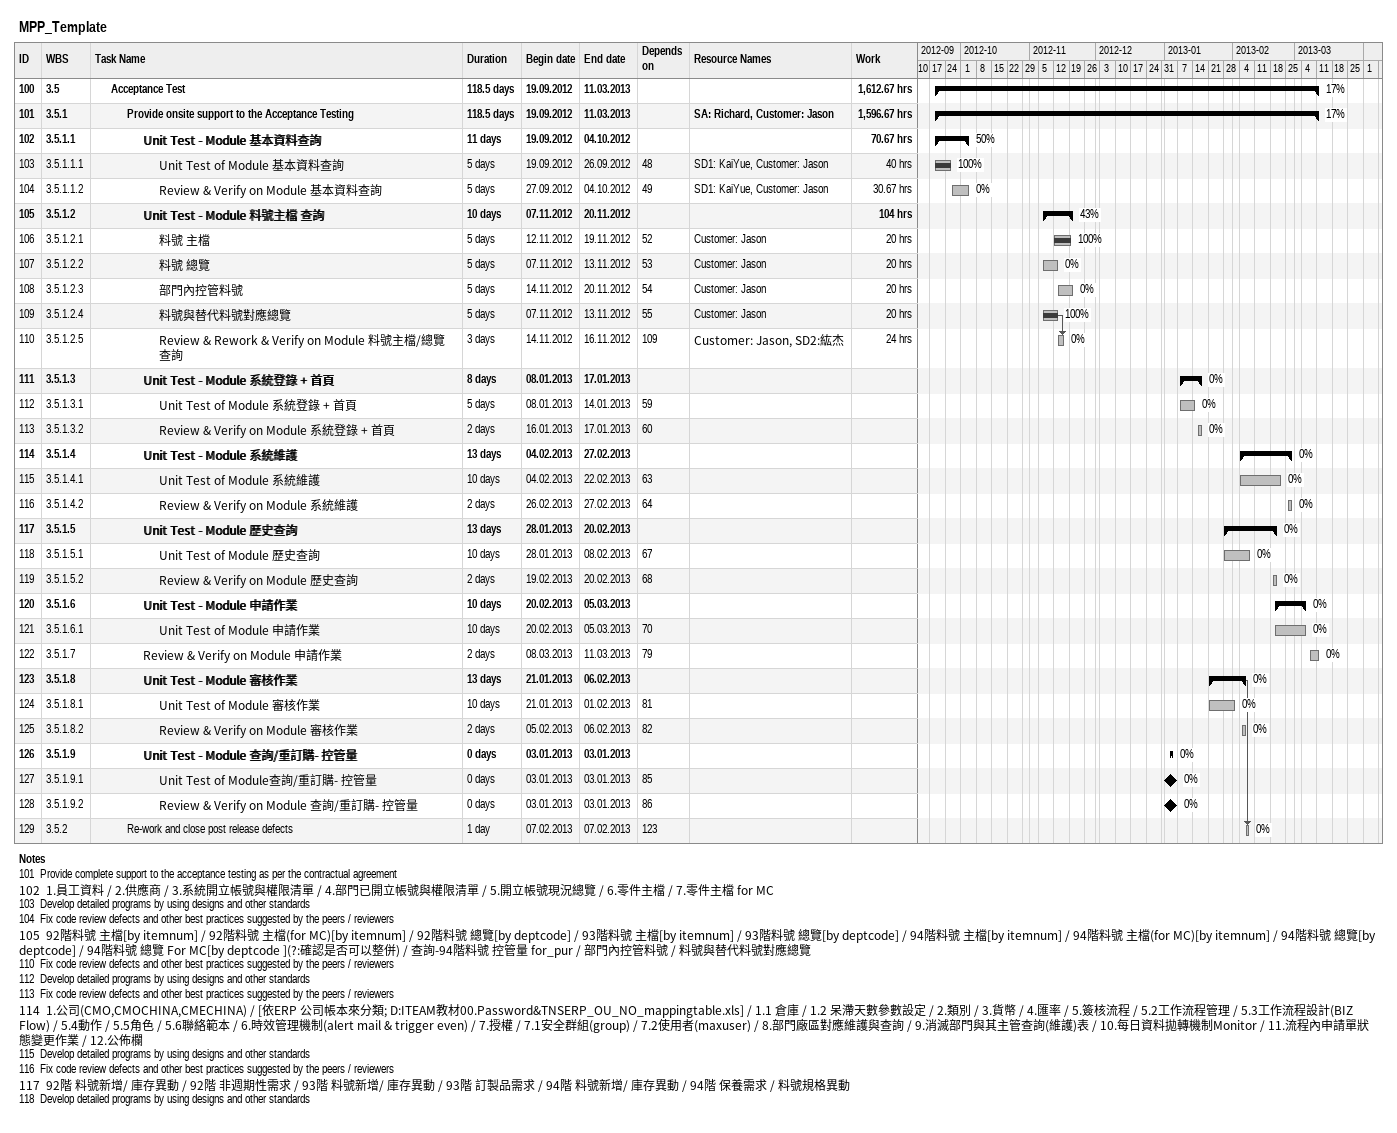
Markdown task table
MPP_Template

| ID | WBS | Task | Duration | Start | Finish | Predecessors | Resources | % complete | Work (h) |
|---|---|---|---|---|---|---|---|---|---|
| 100 | 3.5 | **Acceptance Test** | 118.5d | 2012-09-19 | 2013-03-11 |  |  | 17 | 1612.67 |
| 101 | 3.5.1 | **Provide onsite support to the Acceptance Testing** | 118.5d | 2012-09-19 | 2013-03-11 |  | SA: Richard, Customer: Jason | 17 | 1596.67 |
| 102 | 3.5.1.1 | **Unit Test - Module 基本資料查詢** | 11d | 2012-09-19 | 2012-10-04 |  |  | 50 | 70.67 |
| 103 | 3.5.1.1.1 | Unit Test of Module 基本資料查詢 | 5d | 2012-09-19 | 2012-09-26 | 48 | SD1: KaiYue, Customer: Jason | 100 | 40 |
| 104 | 3.5.1.1.2 | Review & Verify on Module 基本資料查詢 | 5d | 2012-09-27 | 2012-10-04 | 49 | SD1: KaiYue, Customer: Jason | 0 | 30.67 |
| 105 | 3.5.1.2 | **Unit Test - Module 料號主檔 查詢** | 10d | 2012-11-07 | 2012-11-20 |  |  | 43 | 104 |
| 106 | 3.5.1.2.1 | 料號 主檔 | 5d | 2012-11-12 | 2012-11-19 | 52 | Customer: Jason | 100 | 20 |
| 107 | 3.5.1.2.2 | 料號 總覽 | 5d | 2012-11-07 | 2012-11-13 | 53 | Customer: Jason | 0 | 20 |
| 108 | 3.5.1.2.3 | 部門內控管料號 | 5d | 2012-11-14 | 2012-11-20 | 54 | Customer: Jason | 0 | 20 |
| 109 | 3.5.1.2.4 | 料號與替代料號對應總覽 | 5d | 2012-11-07 | 2012-11-13 | 55 | Customer: Jason | 100 | 20 |
| 110 | 3.5.1.2.5 | Review & Rework & Verify on Module 料號主檔/總覽 查詢 | 3d | 2012-11-14 | 2012-11-16 | 109 | Customer: Jason, SD2:紘杰 | 0 | 24 |
| 111 | 3.5.1.3 | **Unit Test - Module 系統登錄 + 首頁** | 8d | 2013-01-08 | 2013-01-17 |  |  | 0 |  |
| 112 | 3.5.1.3.1 | Unit Test of Module 系統登錄 + 首頁 | 5d | 2013-01-08 | 2013-01-14 | 59 |  | 0 |  |
| 113 | 3.5.1.3.2 | Review & Verify on Module 系統登錄 + 首頁 | 2d | 2013-01-16 | 2013-01-17 | 60 |  | 0 |  |
| 114 | 3.5.1.4 | **Unit Test - Module 系統維護** | 13d | 2013-02-04 | 2013-02-27 |  |  | 0 |  |
| 115 | 3.5.1.4.1 | Unit Test of Module 系統維護 | 10d | 2013-02-04 | 2013-02-22 | 63 |  | 0 |  |
| 116 | 3.5.1.4.2 | Review & Verify on Module 系統維護 | 2d | 2013-02-26 | 2013-02-27 | 64 |  | 0 |  |
| 117 | 3.5.1.5 | **Unit Test - Module 歷史查詢** | 13d | 2013-01-28 | 2013-02-20 |  |  | 0 |  |
| 118 | 3.5.1.5.1 | Unit Test of Module 歷史查詢 | 10d | 2013-01-28 | 2013-02-08 | 67 |  | 0 |  |
| 119 | 3.5.1.5.2 | Review & Verify on Module 歷史查詢 | 2d | 2013-02-19 | 2013-02-20 | 68 |  | 0 |  |
| 120 | 3.5.1.6 | **Unit Test - Module 申請作業** | 10d | 2013-02-20 | 2013-03-05 |  |  | 0 |  |
| 121 | 3.5.1.6.1 | Unit Test of Module 申請作業 | 10d | 2013-02-20 | 2013-03-05 | 70 |  | 0 |  |
| 122 | 3.5.1.7 | Review & Verify on Module 申請作業 | 2d | 2013-03-08 | 2013-03-11 | 79 |  | 0 |  |
| 123 | 3.5.1.8 | **Unit Test - Module 審核作業** | 13d | 2013-01-21 | 2013-02-06 |  |  | 0 |  |
| 124 | 3.5.1.8.1 | Unit Test of Module 審核作業 | 10d | 2013-01-21 | 2013-02-01 | 81 |  | 0 |  |
| 125 | 3.5.1.8.2 | Review & Verify on Module 審核作業 | 2d | 2013-02-05 | 2013-02-06 | 82 |  | 0 |  |
| 126 | 3.5.1.9 | **Unit Test - Module 查詢/重訂購- 控管量** | 0d | 2013-01-03 | 2013-01-03 |  |  | 0 |  |
| 127 | 3.5.1.9.1 | Unit Test of Module查詢/重訂購- 控管量 | 0d | 2013-01-03 | 2013-01-03 | 85 |  | 0 |  |
| 128 | 3.5.1.9.2 | Review & Verify on Module 查詢/重訂購- 控管量 | 0d | 2013-01-03 | 2013-01-03 | 86 |  | 0 |  |
| 129 | 3.5.2 | Re-work and close post release defects | 1d | 2013-02-07 | 2013-02-07 | 123 |  | 0 |  |

Notes
- 101: Provide complete support to the acceptance testing as per the contractual agreement
- 102: 1.員工資料 / 2.供應商 / 3.系統開立帳號與權限清單 / 4.部門已開立帳號與權限清單 / 5.開立帳號現況總覽 / 6.零件主檔 / 7.零件主檔 for MC
- 103: Develop detailed programs by using designs and other standards
- 104: Fix code review defects and other best practices suggested by the peers / reviewers
- 105: 92階料號 主檔[by itemnum] / 92階料號 主檔(for MC)[by itemnum] / 92階料號 總覽[by deptcode] / 93階料號 主檔[by itemnum] / 93階料號 總覽[by deptcode] / 94階料號 主檔[by itemnum] / 94階料號 主檔(for MC)[by itemnum] / 94階料號 總覽[by deptcode] / 94階料號 總覽 For MC[by deptcode ](?:確認是否可以整併) / 查詢-94階料號 控管量 for_pur / 部門內控管料號 / 料號與替代料號對應總覽
- 110: Fix code review defects and other best practices suggested by the peers / reviewers
- 112: Develop detailed programs by using designs and other standards
- 113: Fix code review defects and other best practices suggested by the peers / reviewers
- 114: 1.公司(CMO,CMOCHINA,CMECHINA) / [依ERP 公司帳本來分類; D:ITEAM教材00.Password&TNSERP_OU_NO_mappingtable.xls] / 1.1 倉庫 / 1.2 呆滯天數參數設定 / 2.類別 / 3.貨幣 / 4.匯率 / 5.簽核流程 / 5.2工作流程管理 / 5.3工作流程設計(BIZ Flow) / 5.4動作 / 5.5角色 / 5.6聯絡範本 / 6.時效管理機制(alert mail & trigger even) / 7.授權 / 7.1安全群組(group) / 7.2使用者(maxuser) / 8.部門廠區對應維護與查詢 / 9.消滅部門與其主管查詢(維護)表 / 10.每日資料拋轉機制Monitor / 11.流程內申請單狀態變更作業 / 12.公佈欄
- 115: Develop detailed programs by using designs and other standards
- 116: Fix code review defects and other best practices suggested by the peers / reviewers
- 117: 92階 料號新增/ 庫存異動 / 92階 非週期性需求 / 93階 料號新增/ 庫存異動 / 93階 訂製品需求 / 94階 料號新增/ 庫存異動 / 94階 保養需求 / 料號規格異動
- 118: Develop detailed programs by using designs and other standards
